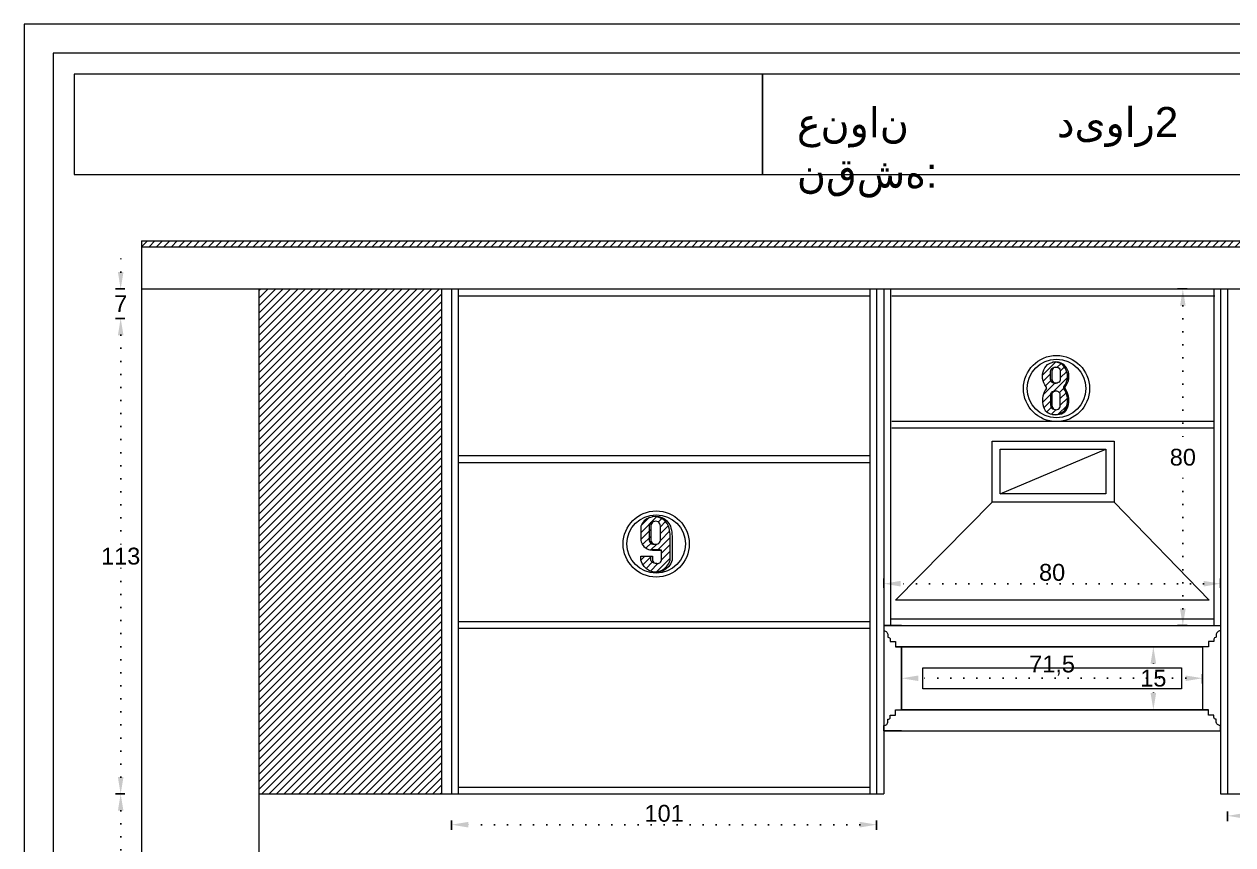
# Model space of a CAD drawing. Header units: inches. Extents: x 352 to 11605, y -941 to 2503.
# Drawn here: x 7578.9 to 7866.1, y 1805.5 to 2000.4 of the extents above; entities that cross this region are included whole.
import ezdxf

# ---------------------------------------------------------------- set-up
doc = ezdxf.new("R2010")
doc.units = ezdxf.units.IN
doc.header["$MEASUREMENT"] = 0
doc.linetypes.add('ACAD_ISO07W100', pattern=[3, 0, -3])
doc.styles.get("Standard").update_dxf_attribs({"font": 'arial.ttf'})
doc.dimstyles.new('ISO-25', dxfattribs={"dimtxt": 4, "dimasz": 4, "dimexe": 1.25, "dimexo": 0.625, "dimtad": 1, "dimtih": 1, "dimtoh": 1, "dimdec": 1, "dimtxsty": 'Standard', "dimcen": 2.5, "dimadec": 0, "dimazin": 0, "dimtfac": 1, "dimtdec": 1, "dimtmove": 0, "dimatfit": 3, "dimfxl": 1, "dimfxlon": 1, "dimarcsym": 0})

# ---------------------------------------------------------------- blocks, each defined once
blk = doc.blocks.new('*D61')
at = {"color": 0, "lineweight": -2, "transparency": 16777216}
for p, q in [((7602.85, 1817.53), (7600.6, 1817.53)), ((7602.85, 1757.53), (7600.6, 1757.53))]:
    blk.add_line(p, q, dxfattribs=at)
at = {"color": 0, "linetype": 'ACAD_ISO07W100', "lineweight": -2, "transparency": 16777216}
for p, q in [((7601.85, 1813.53), (7601.85, 1790.19)), ((7601.85, 1761.53), (7601.85, 1784.86))]:
    blk.add_line(p, q, dxfattribs=at)
at = {"color": 0, "transparency": 16777216}
for points in [[(7601.19, 1813.53), (7602.52, 1813.53), (7601.85, 1817.53)], [(7601.19, 1761.53), (7602.52, 1761.53), (7601.85, 1757.53)]]:
    blk.add_solid(points, dxfattribs=at)
at = {"layer": 'Defpoints', "color": 0, "transparency": 16777216}
for p in [(7601.85, 1817.53), (7634.79, 1817.53), (7634.79, 1757.53)]:
    blk.add_point(p, dxfattribs=at)
at = {"color": 0, "lineweight": 20, "transparency": 16777216, "insert": (7601.85, 1787.53), "char_height": 4, "attachment_point": 5}
blk.add_mtext('60', dxfattribs=at)
blk = doc.blocks.new('*D62')
at = {"color": 0, "lineweight": -2, "transparency": 16777216}
for p, q in [((7602.85, 1930.53), (7600.6, 1930.53)), ((7602.85, 1817.53), (7600.6, 1817.53))]:
    blk.add_line(p, q, dxfattribs=at)
at = {"color": 0, "linetype": 'ACAD_ISO07W100', "lineweight": -2, "transparency": 16777216}
for p, q in [((7601.85, 1926.53), (7601.85, 1876.69)), ((7601.85, 1821.53), (7601.85, 1871.36))]:
    blk.add_line(p, q, dxfattribs=at)
at = {"color": 0, "transparency": 16777216}
for points in [[(7601.19, 1926.53), (7602.52, 1926.53), (7601.85, 1930.53)], [(7601.19, 1821.53), (7602.52, 1821.53), (7601.85, 1817.53)]]:
    blk.add_solid(points, dxfattribs=at)
at = {"layer": 'Defpoints', "color": 0, "transparency": 16777216}
for p in [(7601.85, 1930.53), (7634.79, 1930.53), (7634.79, 1817.53)]:
    blk.add_point(p, dxfattribs=at)
at = {"color": 0, "lineweight": 20, "transparency": 16777216, "insert": (7601.85, 1874.03), "char_height": 4, "attachment_point": 5}
blk.add_mtext('113', dxfattribs=at)
blk = doc.blocks.new('*D63')
at = {"color": 0, "linetype": 'ACAD_ISO07W100', "lineweight": -2, "transparency": 16777216}
for p, q in [((7601.85, 1941.53), (7601.85, 1945.53)), ((7601.85, 1937.53), (7601.85, 1936.65)), ((7601.85, 1930.53), (7601.85, 1931.4)), ((7601.85, 1926.53), (7601.85, 1922.53))]:
    blk.add_line(p, q, dxfattribs=at)
at = {"color": 0, "lineweight": -2, "transparency": 16777216}
for p, q in [((7602.85, 1937.53), (7600.6, 1937.53)), ((7602.85, 1930.53), (7600.6, 1930.53))]:
    blk.add_line(p, q, dxfattribs=at)
at = {"color": 0, "transparency": 16777216}
for points in [[(7601.19, 1941.53), (7602.52, 1941.53), (7601.85, 1937.53)], [(7601.19, 1926.53), (7602.52, 1926.53), (7601.85, 1930.53)]]:
    blk.add_solid(points, dxfattribs=at)
at = {"layer": 'Defpoints', "color": 0, "transparency": 16777216}
for p in [(7634.79, 1937.53), (7601.85, 1930.53), (7634.79, 1930.53)]:
    blk.add_point(p, dxfattribs=at)
at = {"color": 0, "lineweight": 20, "transparency": 16777216, "insert": (7601.85, 1934.03), "char_height": 4, "attachment_point": 5}
blk.add_mtext('7', dxfattribs=at)
blk = doc.blocks.new('*D124')
at = {"color": 0, "lineweight": -2, "transparency": 16777216}
for p, q in [((7680.49, 1811.24), (7680.49, 1808.99)), ((7781.49, 1811.24), (7781.49, 1808.99))]:
    blk.add_line(p, q, dxfattribs=at)
at = {"color": 0, "linetype": 'ACAD_ISO07W100', "lineweight": -2, "transparency": 16777216}
blk.add_line((7777.49, 1810.24), (7684.49, 1810.24), dxfattribs=at)
at = {"color": 0, "transparency": 16777216}
for points in [[(7684.49, 1810.91), (7684.49, 1809.57), (7680.49, 1810.24)], [(7777.49, 1810.91), (7777.49, 1809.57), (7781.49, 1810.24)]]:
    blk.add_solid(points, dxfattribs=at)
at = {"layer": 'Defpoints', "color": 0, "transparency": 16777216}
for p in [(7680.49, 1817.53), (7781.49, 1817.53), (7680.49, 1810.24)]:
    blk.add_point(p, dxfattribs=at)
at = {"color": 0, "lineweight": 20, "transparency": 16777216, "insert": (7730.99, 1812.91), "char_height": 4, "attachment_point": 5}
blk.add_mtext('101', dxfattribs=at)
blk = doc.blocks.new('*D125')
at = {"color": 0, "lineweight": -2, "transparency": 16777216}
for p, q in [((7864.89, 1813.34), (7864.89, 1811.09)), ((7944.89, 1813.34), (7944.89, 1811.09))]:
    blk.add_line(p, q, dxfattribs=at)
at = {"color": 0, "linetype": 'ACAD_ISO07W100', "lineweight": -2, "transparency": 16777216}
blk.add_line((7940.89, 1812.34), (7868.89, 1812.34), dxfattribs=at)
at = {"color": 0, "transparency": 16777216}
for points in [[(7868.89, 1813.01), (7868.89, 1811.68), (7864.89, 1812.34)], [(7940.89, 1813.01), (7940.89, 1811.68), (7944.89, 1812.34)]]:
    blk.add_solid(points, dxfattribs=at)
at = {"layer": 'Defpoints', "color": 0, "transparency": 16777216}
for p in [(7864.89, 1817.53), (7944.89, 1817.53), (7864.89, 1812.34)]:
    blk.add_point(p, dxfattribs=at)
at = {"color": 0, "lineweight": 20, "transparency": 16777216, "insert": (7904.89, 1815.01), "char_height": 4, "attachment_point": 5}
blk.add_mtext('80', dxfattribs=at)
blk = doc.blocks.new('*D126')
at = {"color": 0, "lineweight": -2, "transparency": 16777216}
for p, q in [((7783.19, 1866.5), (7783.19, 1868.75)), ((7863.19, 1866.5), (7863.19, 1868.75))]:
    blk.add_line(p, q, dxfattribs=at)
at = {"color": 0, "linetype": 'ACAD_ISO07W100', "lineweight": -2, "transparency": 16777216}
blk.add_line((7859.19, 1867.5), (7787.19, 1867.5), dxfattribs=at)
at = {"color": 0, "transparency": 16777216}
for points in [[(7787.19, 1868.17), (7787.19, 1866.83), (7783.19, 1867.5)], [(7859.19, 1868.17), (7859.19, 1866.83), (7863.19, 1867.5)]]:
    blk.add_solid(points, dxfattribs=at)
at = {"layer": 'Defpoints', "color": 0, "transparency": 16777216}
for p in [(7783.19, 1867.5), (7783.19, 1857.53), (7863.19, 1857.53)]:
    blk.add_point(p, dxfattribs=at)
at = {"color": 0, "lineweight": 20, "transparency": 16777216, "insert": (7823.19, 1870.17), "char_height": 4, "attachment_point": 5}
blk.add_mtext('80', dxfattribs=at)
blk = doc.blocks.new('*D133')
at = {"color": 0, "lineweight": -2, "transparency": 16777216}
for p, q in [((7855.26, 1937.53), (7853.01, 1937.53)), ((7855.26, 1857.53), (7853.01, 1857.53))]:
    blk.add_line(p, q, dxfattribs=at)
at = {"color": 0, "linetype": 'ACAD_ISO07W100', "lineweight": -2, "transparency": 16777216}
for p, q in [((7854.26, 1933.53), (7854.26, 1900.19)), ((7854.26, 1861.53), (7854.26, 1894.86))]:
    blk.add_line(p, q, dxfattribs=at)
at = {"color": 0, "transparency": 16777216}
for points in [[(7853.59, 1933.53), (7854.92, 1933.53), (7854.26, 1937.53)], [(7853.59, 1861.53), (7854.92, 1861.53), (7854.26, 1857.53)]]:
    blk.add_solid(points, dxfattribs=at)
at = {"layer": 'Defpoints', "color": 0, "transparency": 16777216}
for p in [(7854.26, 1937.53), (7861.59, 1937.53), (7861.89, 1857.53)]:
    blk.add_point(p, dxfattribs=at)
at = {"color": 0, "lineweight": 20, "transparency": 16777216, "insert": (7854.26, 1897.53), "char_height": 4, "attachment_point": 5}
blk.add_mtext('80', dxfattribs=at)
blk = doc.blocks.new('*D293')
at = {"color": 0, "lineweight": -2, "transparency": 16777216}
for p, q in [((7787.44, 1846.03), (7787.44, 1843.78)), ((7858.93, 1846.03), (7858.93, 1843.78))]:
    blk.add_line(p, q, dxfattribs=at)
at = {"color": 0, "linetype": 'ACAD_ISO07W100', "lineweight": -2, "transparency": 16777216}
blk.add_line((7854.93, 1845.03), (7791.44, 1845.03), dxfattribs=at)
at = {"color": 0, "transparency": 16777216}
for points in [[(7791.44, 1845.69), (7791.44, 1844.36), (7787.44, 1845.03)], [(7854.93, 1845.69), (7854.93, 1844.36), (7858.93, 1845.03)]]:
    blk.add_solid(points, dxfattribs=at)
at = {"layer": 'Defpoints', "color": 0, "transparency": 16777216}
for p in [(7787.44, 1847.53), (7858.93, 1847.53), (7787.44, 1845.03)]:
    blk.add_point(p, dxfattribs=at)
at = {"color": 0, "lineweight": 20, "transparency": 16777216, "insert": (7823.19, 1848.05), "char_height": 4, "attachment_point": 5}
blk.add_mtext('71,5', dxfattribs=at)
blk = doc.blocks.new('*D294')
at = {"color": 0, "lineweight": -2, "transparency": 16777216}
for p, q in [((7848.25, 1852.53), (7846, 1852.53)), ((7848.25, 1837.53), (7846, 1837.53))]:
    blk.add_line(p, q, dxfattribs=at)
at = {"color": 0, "linetype": 'ACAD_ISO07W100', "lineweight": -2, "transparency": 16777216}
for p, q in [((7847.25, 1848.53), (7847.25, 1847.69)), ((7847.25, 1841.53), (7847.25, 1842.36))]:
    blk.add_line(p, q, dxfattribs=at)
at = {"color": 0, "transparency": 16777216}
for points in [[(7846.59, 1848.53), (7847.92, 1848.53), (7847.25, 1852.53)], [(7846.59, 1841.53), (7847.92, 1841.53), (7847.25, 1837.53)]]:
    blk.add_solid(points, dxfattribs=at)
at = {"layer": 'Defpoints', "color": 0, "transparency": 16777216}
for p in [(7847.25, 1852.53), (7858.93, 1852.53), (7859.66, 1837.53)]:
    blk.add_point(p, dxfattribs=at)
at = {"color": 0, "lineweight": 20, "transparency": 16777216, "insert": (7847.25, 1845.03), "char_height": 4, "attachment_point": 5}
blk.add_mtext('15', dxfattribs=at)

msp = doc.modelspace()

# ---------------------------------------------------------------- hatches: boundary and pattern name
at = {"lineweight": 20}
h = msp.add_hatch(dxfattribs=at)
h.set_pattern_fill('ANSI31', color=256, scale=10)
h.set_pattern_definition([(45, (-2.7521, 753.1784), (-0.88388348, 0.88388348), [])])
h.paths.add_polyline_path([(8054.89, 1948.93), (7606.79, 1948.93), (7606.79, 1947.53), (8054.89, 1947.53)])
h.paths.add_polyline_path([(7905.28, 1977.57), (7946.86, 1977.57), (7946.86, 1992.29), (7905.28, 1992.29)], flags=9)
h.paths.add_polyline_path([(7994.96, 1977.57), (8048.72, 1977.57), (8048.72, 1992.29), (7994.96, 1992.29)], flags=9)
h.paths.add_polyline_path([(7758.02, 1977.46), (7811.5, 1977.46), (7811.5, 1992.19), (7758.02, 1992.19)], flags=9)
h.paths.add_polyline_path([(7819.33, 1977.54), (7849.44, 1977.54), (7849.44, 1992.26), (7819.33, 1992.26)], flags=9)
h.paths.add_polyline_path([(7585.86, 1975.47), (7728.04, 1975.47), (7728.04, 1997.39), (7585.86, 1997.39)], flags=9)
h = msp.add_hatch(dxfattribs=at)
h.set_pattern_fill('ANSI31', color=256, scale=10)
h.set_pattern_definition([(45, (2015.9594, 585.7077), (-0.88388348, 0.88388348), [])])
h.paths.add_polyline_path([(7678.19, 1930.53), (7634.79, 1930.53), (7634.79, 1817.53), (7678.19, 1817.53)])
h.paths.add_polyline_path([(7678.19, 1937.53), (7634.79, 1937.53), (7634.79, 1930.53), (7678.19, 1930.53)])
h = msp.add_hatch(dxfattribs=at)
h.set_pattern_fill('ANSI31', color=256, scale=9.218651)
h.set_pattern_definition([(45, (7201.8713, 2459.9532), (-0.8148213, 0.8148213), [])])
h.paths.add_polyline_path([(7825.95, 1914.23), (7826.01, 1914.3), (7826.31, 1914.73), (7826.55, 1915.19), (7826.72, 1915.69), (7826.83, 1916.2), (7826.86, 1916.73), (7826.83, 1917.25), (7826.72, 1917.76), (7826.55, 1918.26), (7826.31, 1918.72), (7826.01, 1919.15), (7825.65, 1919.54), (7825.06, 1919.87), (7824.42, 1920.07), (7823.74, 1920.14), (7823.24, 1920.09), (7822.72, 1919.93), (7822.12, 1919.59), (7821.76, 1919.2), (7821.46, 1918.77), (7821.22, 1918.3), (7821.04, 1917.8), (7820.93, 1917.28), (7820.9, 1916.75), (7820.93, 1916.22), (7821.04, 1915.7), (7821.22, 1915.21), (7821.46, 1914.73), (7821.76, 1914.3), (7821.82, 1914.23), (7821.82, 1913.91), (7821.55, 1913.49), (7821.32, 1913.03), (7821.14, 1912.56), (7821, 1912.07), (7820.92, 1911.57), (7820.9, 1911.06), (7820.92, 1910.56), (7821, 1910.05), (7821.14, 1909.56), (7821.32, 1909.09), (7821.55, 1908.64), (7821.9, 1908.34), (7822.28, 1908.09), (7822.7, 1907.89), (7823.1, 1907.76), (7823.29, 1907.73), (7823.74, 1907.7), (7824.2, 1907.73), (7824.65, 1907.81), (7825.08, 1907.95), (7825.49, 1908.15), (7825.87, 1908.4), (7826.22, 1908.69), (7826.45, 1909.14), (7826.63, 1909.61), (7826.76, 1910.09), (7826.84, 1910.59), (7826.86, 1911.09), (7826.84, 1911.59), (7826.76, 1912.09), (7826.63, 1912.57), (7826.45, 1913.04), (7826.22, 1913.49), (7825.95, 1913.91)])
h.paths.add_polyline_path([(7824.54, 1913.18), (7824.73, 1913.09), (7824.89, 1912.96), (7825.03, 1912.8), (7825.14, 1912.62), (7825.14, 1909.84), (7825.1, 1909.58), (7825, 1909.34), (7824.84, 1909.13), (7824.64, 1908.97), (7824.39, 1908.87), (7824.14, 1908.84), (7823.88, 1908.87), (7823.57, 1908.93), (7823.34, 1909.02), (7823.13, 1909.18), (7822.97, 1909.39), (7822.87, 1909.63), (7822.84, 1909.88), (7822.84, 1912.63), (7822.94, 1912.81), (7823.08, 1912.97), (7823.24, 1913.1), (7823.43, 1913.19), (7823.62, 1913.25), (7823.83, 1913.27), (7824.14, 1913.26), (7824.34, 1913.24)], flags=16)
h.paths.add_polyline_path([(7824.39, 1915.17), (7824.14, 1915.13), (7823.83, 1915.12), (7823.57, 1915.16), (7823.34, 1915.25), (7823.13, 1915.41), (7822.97, 1915.62), (7822.87, 1915.86), (7822.84, 1916.11), (7822.84, 1917.94), (7822.87, 1918.2), (7822.97, 1918.44), (7823.13, 1918.64), (7823.34, 1918.8), (7823.57, 1918.9), (7823.88, 1918.95), (7824.14, 1918.98), (7824.39, 1918.95), (7824.64, 1918.85), (7824.84, 1918.69), (7825, 1918.48), (7825.1, 1918.24), (7825.14, 1917.98), (7825.14, 1916.13), (7825.1, 1915.87), (7825, 1915.63), (7824.84, 1915.42), (7824.64, 1915.27)], flags=16)
h = msp.add_hatch(dxfattribs=at)
h.set_pattern_fill('ANSI31', color=256, scale=9.218651)
h.set_pattern_definition([(45, (7124.398, 2422.5786), (-0.8148213, 0.8148213), [])])
h.paths.add_polyline_path([(7732.43, 1876.87), (7732.44, 1877.04), (7732.46, 1877.47), (7732.46, 1877.9), (7732.45, 1878.33), (7732.43, 1878.76), (7732.4, 1879.27), (7732.34, 1879.74), (7732.27, 1880.21), (7732.17, 1880.67), (7732.05, 1881.13), (7731.7, 1881.78), (7731.23, 1882.35), (7730.66, 1882.82), (7730.01, 1883.17), (7729.3, 1883.38), (7728.56, 1883.45), (7728.12, 1883.41), (7727.52, 1883.23), (7726.86, 1882.88), (7726.28, 1882.4), (7725.81, 1881.83), (7725.45, 1881.17), (7725.45, 1877.74), (7725.54, 1877.43), (7725.66, 1877.13), (7725.81, 1876.85), (7726, 1876.58), (7726.21, 1876.34), (7726.45, 1876.13), (7726.71, 1875.94), (7726.99, 1875.78), (7727.28, 1875.66), (7727.59, 1875.57), (7727.91, 1875.52), (7727.96, 1875.51), (7729.96, 1875.51), (7730.38, 1875.5), (7730.38, 1873.05), (7730.28, 1872.84), (7730.15, 1872.65), (7729.97, 1872.49), (7729.76, 1872.37), (7729.54, 1872.3), (7729.3, 1872.27), (7729.07, 1872.3), (7728.66, 1872.34), (7728.44, 1872.42), (7728.23, 1872.53), (7728.06, 1872.69), (7727.92, 1872.88), (7727.83, 1873.09), (7727.83, 1874.03), (7725.45, 1874.03), (7725.45, 1873.05), (7725.76, 1872.28), (7726.23, 1871.58), (7726.83, 1871.01), (7727.55, 1870.58), (7728.24, 1870.34), (7728.76, 1870.28), (7729.58, 1870.37), (7730.36, 1870.64), (7731.07, 1871.07), (7731.67, 1871.64), (7732.13, 1872.32), (7732.43, 1873.09)])
h.paths.add_polyline_path([(7729.89, 1877.29), (7729.7, 1877.11), (7729.48, 1876.98), (7729.23, 1876.9), (7728.97, 1876.87), (7728.72, 1876.9), (7728.47, 1876.98), (7728.25, 1877.11), (7728.06, 1877.29), (7727.92, 1877.5), (7727.82, 1877.74), (7727.82, 1881.17), (7727.86, 1881.47), (7727.97, 1881.75), (7728.16, 1881.99), (7728.4, 1882.17), (7728.68, 1882.29), (7728.97, 1882.33), (7729.27, 1882.29), (7729.55, 1882.17), (7729.79, 1881.99), (7729.98, 1881.75), (7730.09, 1881.47), (7730.13, 1881.17), (7730.13, 1877.74), (7730.03, 1877.5)], flags=16)

# ---------------------------------------------------------------- linework, layer by layer
for p, q in [((7606.79, 1948.93), (7606.79, 1666.93)), ((7606.79, 1948.93), (8054.89, 1948.93)), ((7606.79, 1947.53), (8054.89, 1947.53)), ((7606.79, 1937.53), (8054.89, 1937.53)), ((7634.79, 1937.53), (7944.89, 1937.53)), ((7634.79, 1666.93), (7634.79, 1937.53)), ((7678.19, 1817.53), (7678.19, 1937.53)), ((7680.49, 1937.53), (7680.49, 1817.53)), ((7682.09, 1937.53), (7682.09, 1817.53)), ((7682.09, 1935.93), (7779.89, 1935.93)), ((7779.89, 1937.53), (7779.89, 1817.53)), ((7781.49, 1937.53), (7781.49, 1817.53)), ((7783.19, 1937.53), (7783.19, 1817.53)), ((7783.19, 1937.53), (7783.19, 1857.53)), ((7784.79, 1937.53), (7784.79, 1857.53)), ((7785.09, 1935.93), (7861.89, 1935.93)), ((7861.59, 1937.53), (7861.59, 1857.53)), ((7863.19, 1937.53), (7863.19, 1817.53)), ((7863.19, 1937.53), (7863.19, 1857.53)), ((7864.89, 1937.53), (7864.89, 1817.53)), ((7823.93, 1913.24), (7823.73, 1913.18)), ((7824.14, 1913.26), (7823.93, 1913.24)), ((7785.09, 1906.12), (7861.59, 1906.12)), ((7785.09, 1904.52), (7861.59, 1904.52)), ((7682.09, 1897.93), (7779.89, 1897.93)), ((7682.09, 1896.33), (7779.89, 1896.33)), ((7682.09, 1896.33), (7779.89, 1896.33)), ((7837.91, 1886.88), (7808.95, 1886.88)), ((7682.09, 1858.53), (7779.89, 1858.53)), ((7784.79, 1859.13), (7861.59, 1859.13)), ((7682.09, 1856.93), (7779.89, 1856.93)), ((7783.19, 1857.53), (7863.19, 1857.53)), ((7783.19, 1857.53), (7863.19, 1857.53)), ((7860.39, 1852.53), (7785.98, 1852.53)), ((7787.44, 1852.53), (7787.44, 1837.53)), ((7858.93, 1852.53), (7858.93, 1837.53)), ((7785.98, 1837.53), (7860.39, 1837.53)), ((7783.19, 1832.53), (7863.19, 1832.53)), ((7682.09, 1819.13), (7779.89, 1819.13)), ((7634.79, 1817.53), (7783.19, 1817.53)), ((7863.19, 1817.53), (7944.89, 1817.53))]:
    msp.add_line(p, q, dxfattribs=at)
for points in [[(7578.92, 2000.44), (7578.92, 1293.17), (8079.01, 1293.17), (8079.01, 2000.44)], [(7585.83, 1993.53), (7585.83, 1311.46), (8072.1, 1311.46), (8072.1, 1993.53)], [(7754.36, 1988.53), (7590.83, 1988.53), (7590.83, 1964.72), (7754.36, 1964.72)], [(7754.36, 1964.72), (8067.1, 1964.72), (8067.1, 1988.53), (7754.36, 1988.53)], [(7823.57, 1915.16), (7823.34, 1915.25), (7823.13, 1915.41), (7822.97, 1915.62), (7822.87, 1915.86), (7822.84, 1916.11), (7822.84, 1917.94), (7822.87, 1918.2), (7822.97, 1918.44), (7823.13, 1918.64), (7823.34, 1918.8), (7823.57, 1918.9), (7823.88, 1918.95), (7824.14, 1918.98), (7824.39, 1918.95), (7824.64, 1918.85), (7824.84, 1918.69), (7825, 1918.48), (7825.1, 1918.24), (7825.14, 1917.98), (7825.14, 1916.13), (7825.1, 1915.87), (7825, 1915.63), (7824.84, 1915.42), (7824.64, 1915.27), (7824.39, 1915.17), (7824.14, 1915.13), (7823.83, 1915.12)], [(7824.84, 1909.13), (7825, 1909.34), (7825.1, 1909.58), (7825.14, 1909.84), (7825.14, 1912.62), (7825.03, 1912.8), (7824.89, 1912.96), (7824.73, 1913.09), (7824.54, 1913.18), (7824.34, 1913.24), (7824.14, 1913.26), (7823.83, 1913.27), (7823.62, 1913.25), (7823.43, 1913.19), (7823.24, 1913.1), (7823.08, 1912.97), (7822.94, 1912.81), (7822.84, 1912.63), (7822.84, 1909.88), (7822.87, 1909.63), (7822.97, 1909.39), (7823.13, 1909.18), (7823.34, 1909.02), (7823.57, 1908.93), (7823.88, 1908.87), (7824.14, 1908.84), (7824.39, 1908.87), (7824.64, 1908.97)], [(7785.99, 1863.58), (7808.95, 1886.88), (7808.95, 1901.36), (7837.91, 1901.36), (7837.91, 1886.88), (7860.49, 1863.58)], [(7729.3, 1870.22), (7729.3, 1870.23), (7729.17, 1870.22)], [(7787.44, 1852.53), (7858.93, 1852.53), (7858.93, 1837.53), (7787.44, 1837.53)], [(7792.44, 1847.53), (7853.93, 1847.53), (7853.93, 1842.53), (7792.44, 1842.53)]]:
    msp.add_lwpolyline(points, close=True, dxfattribs=at)
for points in [[(7821.82, 1913.91), (7821.82, 1914.23), (7821.76, 1914.3), (7821.46, 1914.73), (7821.22, 1915.21), (7821.04, 1915.7), (7820.93, 1916.22), (7820.9, 1916.75), (7820.93, 1917.28), (7821.04, 1917.8), (7821.22, 1918.3), (7821.46, 1918.77), (7821.76, 1919.2), (7822.12, 1919.59), (7822.72, 1919.93), (7823.24, 1920.09), (7823.37, 1920.13)], [(7823.1, 1907.76), (7823.29, 1907.73), (7823.74, 1907.7), (7824.2, 1907.73), (7824.65, 1907.81), (7825.08, 1907.95), (7825.49, 1908.15), (7825.87, 1908.4), (7826.22, 1908.69), (7826.45, 1909.14), (7826.63, 1909.61), (7826.76, 1910.09), (7826.84, 1910.59), (7826.86, 1911.09), (7826.84, 1911.59), (7826.76, 1912.09), (7826.63, 1912.57), (7826.45, 1913.04), (7826.22, 1913.49), (7825.95, 1913.91), (7825.95, 1914.23), (7826.01, 1914.3), (7826.31, 1914.73), (7826.55, 1915.19), (7826.72, 1915.69), (7826.83, 1916.2), (7826.86, 1916.73), (7826.83, 1917.25), (7826.72, 1917.76), (7826.55, 1918.26), (7826.31, 1918.72), (7826.01, 1919.15), (7825.65, 1919.54), (7825.06, 1919.87), (7824.42, 1920.07), (7823.74, 1920.14), (7823.24, 1920.09)], [(7823.88, 1918.95), (7823.64, 1918.85), (7823.43, 1918.69), (7823.27, 1918.48), (7823.17, 1918.24), (7823.14, 1917.98), (7823.14, 1916.13), (7823.17, 1915.87), (7823.27, 1915.63), (7823.43, 1915.42), (7823.64, 1915.27), (7823.88, 1915.17), (7824.14, 1915.13)], [(7826.27, 1913.91), (7826.27, 1914.23), (7826.33, 1914.3), (7826.64, 1914.73), (7826.88, 1915.21), (7827.05, 1915.7), (7827.16, 1916.22), (7827.2, 1916.75), (7827.16, 1917.28), (7827.05, 1917.8), (7826.88, 1918.3), (7826.64, 1918.77), (7826.33, 1919.2), (7825.97, 1919.59), (7825.38, 1919.93), (7824.73, 1920.13), (7824.05, 1920.2), (7823.37, 1920.13)], [(7821.82, 1913.91), (7821.55, 1913.49), (7821.32, 1913.03), (7821.14, 1912.56), (7821, 1912.07), (7820.92, 1911.57), (7820.9, 1911.06), (7820.92, 1910.56), (7821, 1910.05), (7821.14, 1909.56), (7821.32, 1909.09), (7821.55, 1908.64), (7821.9, 1908.34), (7822.28, 1908.09), (7822.7, 1907.89), (7823.1, 1907.76), (7823.14, 1907.75)], [(7823.14, 1907.75), (7823.59, 1907.66), (7824.05, 1907.63), (7824.51, 1907.66), (7824.96, 1907.75), (7825.4, 1907.89), (7825.81, 1908.09), (7826.2, 1908.34), (7826.55, 1908.64), (7826.78, 1909.09), (7826.96, 1909.56), (7827.09, 1910.05), (7827.17, 1910.56), (7827.2, 1911.06), (7827.17, 1911.57), (7827.09, 1912.07), (7826.96, 1912.56), (7826.78, 1913.03), (7826.55, 1913.49), (7826.27, 1913.91)], [(7823.73, 1913.18), (7823.54, 1913.09), (7823.38, 1912.96), (7823.24, 1912.8), (7823.14, 1912.62), (7823.14, 1909.84), (7823.17, 1909.58), (7823.27, 1909.34), (7823.43, 1909.13), (7823.64, 1908.97), (7823.88, 1908.87)], [(7810.88, 1888.81), (7835.98, 1899.43), (7835.98, 1888.81), (7810.88, 1888.81), (7810.88, 1899.43), (7835.98, 1899.43)], [(7727.52, 1883.23), (7726.86, 1882.88), (7726.28, 1882.4), (7725.81, 1881.83), (7725.45, 1881.17), (7725.45, 1877.74), (7725.54, 1877.43), (7725.66, 1877.13), (7725.81, 1876.85), (7726, 1876.58), (7726.21, 1876.34), (7726.45, 1876.13), (7726.71, 1875.94), (7726.99, 1875.78), (7727.28, 1875.66), (7727.59, 1875.57), (7727.91, 1875.52), (7727.96, 1875.51), (7728.23, 1875.5), (7730.38, 1875.5)], [(7728.56, 1882.27), (7728.27, 1882.24), (7727.99, 1882.12), (7727.76, 1881.94), (7727.57, 1881.7), (7727.46, 1881.43), (7727.42, 1881.13), (7727.42, 1877.73), (7727.52, 1877.49), (7727.66, 1877.28), (7727.85, 1877.11), (7728.07, 1876.98), (7728.31, 1876.9), (7728.56, 1876.87), (7728.97, 1876.87), (7729.23, 1876.9), (7729.48, 1876.98), (7729.7, 1877.11), (7729.89, 1877.29), (7730.03, 1877.5), (7730.13, 1877.74), (7730.13, 1881.17)], [(7727.52, 1883.23), (7728.12, 1883.41), (7728.23, 1883.44), (7728.97, 1883.52), (7729.72, 1883.44), (7730.43, 1883.23), (7731.09, 1882.88), (7731.67, 1882.4), (7732.14, 1881.83), (7732.5, 1881.17), (7732.61, 1880.71), (7732.71, 1880.24), (7732.79, 1879.77), (7732.84, 1879.29), (7732.88, 1878.78), (7732.9, 1878.35), (7732.91, 1877.91), (7732.9, 1877.48), (7732.89, 1877.04), (7732.88, 1876.87), (7732.88, 1873.05), (7732.58, 1872.28), (7732.11, 1871.58), (7731.5, 1871.01), (7730.79, 1870.58), (7730, 1870.31), (7729.3, 1870.23)], [(7730.13, 1881.17), (7730.09, 1881.47), (7729.98, 1881.75), (7729.79, 1881.99), (7729.55, 1882.17), (7729.27, 1882.29), (7728.97, 1882.33), (7728.68, 1882.29), (7728.4, 1882.17), (7728.16, 1881.99), (7727.97, 1881.75), (7727.86, 1881.47), (7727.82, 1881.17), (7727.82, 1877.74), (7727.92, 1877.5), (7728.06, 1877.29), (7728.25, 1877.11), (7728.47, 1876.98), (7728.72, 1876.9), (7728.97, 1876.87)], [(7728.24, 1870.34), (7728.76, 1870.28), (7729.58, 1870.37), (7730.36, 1870.64), (7731.07, 1871.07), (7731.67, 1871.64), (7732.13, 1872.32), (7732.43, 1873.09), (7732.43, 1876.87), (7732.44, 1877.04), (7732.46, 1877.47), (7732.46, 1877.9), (7732.45, 1878.33), (7732.43, 1878.76), (7732.4, 1879.27), (7732.34, 1879.74), (7732.27, 1880.21), (7732.17, 1880.67), (7732.05, 1881.13), (7731.7, 1881.78), (7731.23, 1882.35), (7730.66, 1882.82), (7730.01, 1883.17), (7729.3, 1883.38), (7728.56, 1883.45), (7728.12, 1883.41)], [(7729.17, 1870.22), (7728.34, 1870.31), (7728.24, 1870.34), (7727.55, 1870.58), (7726.83, 1871.01), (7726.23, 1871.58), (7725.76, 1872.28), (7725.45, 1873.05), (7725.45, 1874.03), (7727.83, 1874.03), (7728.23, 1874.03), (7728.23, 1873.05), (7728.32, 1872.84), (7728.46, 1872.65), (7728.64, 1872.49), (7728.84, 1872.37), (7729.07, 1872.3)], [(7729.3, 1872.27), (7729.07, 1872.3), (7728.66, 1872.34), (7728.44, 1872.42), (7728.23, 1872.53), (7728.06, 1872.69), (7727.92, 1872.88), (7727.83, 1873.09), (7727.83, 1874.03)], [(7729.3, 1872.27), (7729.54, 1872.3), (7729.76, 1872.37), (7729.97, 1872.49), (7730.15, 1872.65), (7730.28, 1872.84), (7730.38, 1873.05), (7730.38, 1875.5), (7729.96, 1875.51), (7727.96, 1875.51)]]:
    msp.add_lwpolyline(points, dxfattribs=at)
for points in [[(7787.44, 1857.53), (7783.19, 1857.53), (7783.19, 1856.28), (7783.19, 1856.28, -0.414214), (7784.19, 1855.28), (7784.19, 1854.77, -0.437869), (7784.73, 1854.28), (7784.73, 1853.78), (7785.73, 1853.78), (7785.98, 1853.78), (7785.98, 1852.53), (7787.44, 1852.53)], [(7858.93, 1857.53), (7863.19, 1857.53), (7863.19, 1856.28), (7863.19, 1856.28, 0.414214), (7862.19, 1855.28), (7862.19, 1854.77, 0.437869), (7861.65, 1854.28), (7861.65, 1853.78), (7860.65, 1853.78), (7860.39, 1853.78), (7860.39, 1852.53), (7858.93, 1852.53)], [(7787.44, 1832.53), (7783.19, 1832.53), (7783.19, 1833.78), (7783.19, 1833.78, 0.414214), (7784.19, 1834.78), (7784.19, 1835.28, 0.437869), (7784.73, 1835.78), (7784.73, 1836.28), (7785.73, 1836.28), (7785.98, 1836.28), (7785.98, 1837.53), (7787.44, 1837.53)], [(7858.93, 1832.53), (7863.19, 1832.53), (7863.19, 1833.78), (7863.19, 1833.78, -0.414214), (7862.19, 1834.78), (7862.19, 1835.28, -0.437869), (7861.65, 1835.78), (7861.65, 1836.28), (7860.65, 1836.28), (7860.39, 1836.28), (7860.39, 1837.53), (7858.93, 1837.53)]]:
    msp.add_lwpolyline(points, format="xyb", dxfattribs=at)
for centre, radius in [((7824.23, 1913.87), 7.86), ((7824.23, 1913.87), 6.94), ((7729.11, 1876.94), 7.86), ((7729.11, 1876.94), 6.94)]:
    msp.add_circle(centre, radius, dxfattribs=at)

# ---------------------------------------------------------------- texts
at = {"lineweight": 20, "attachment_point": 1}
for s, width, insert, char_height in [('{\\fArial|b0|i0|c178|p34;عنوان نقشه}:', 52.9987, (7762.55, 1980.66), 7.1441), ('دیوار2', 61.9241, (7824.33, 1980.76), 7.144)]:
    msp.add_mtext_dynamic_manual_height_columns(s, width=width, gutter_width=323.85, heights=[0], dxfattribs=dict(at, insert=insert, char_height=char_height))

# ---------------------------------------------------------------- dimensions: what is measured, and where the dimension line sits
at = {"lineweight": 20}
for base, p1, p2, picture, middle in [((7601.85, 1930.53), (7634.79, 1937.53), (7634.79, 1930.53), '*D63', (7601.85, 1934.03)), ((7847.25, 1852.53), (7859.66, 1837.53), (7858.93, 1852.53), '*D294', (7847.25, 1845.03))]:
    dim = msp.add_linear_dim(base=base, p1=p1, p2=p2, angle=270, dimstyle='ISO-25', dxfattribs=at)
    dim.commit()
    dim.dimension.update_dxf_attribs({"geometry": picture, "text_midpoint": middle, "dimtype": 160})
for base, p1, p2, picture, middle in [((7854.26, 1937.53), (7861.89, 1857.53), (7861.59, 1937.53), '*D133', (7854.26, 1897.53)), ((7601.85, 1930.53), (7634.79, 1817.53), (7634.79, 1930.53), '*D62', (7601.85, 1874.03)), ((7601.85, 1817.53), (7634.79, 1757.53), (7634.79, 1817.53), '*D61', (7601.85, 1787.53))]:
    dim = msp.add_linear_dim(base=base, p1=p1, p2=p2, angle=270, dimstyle='ISO-25', dxfattribs=at)
    dim.commit()
    dim.dimension.update_dxf_attribs({"geometry": picture, "text_midpoint": middle})
for base, p1, p2, picture, middle in [((7783.19, 1867.5), (7863.19, 1857.53), (7783.19, 1857.53), '*D126', (7823.19, 1870.17)), ((7680.49, 1810.24), (7781.49, 1817.53), (7680.49, 1817.53), '*D124', (7730.99, 1812.91))]:
    dim = msp.add_linear_dim(base=base, p1=p1, p2=p2, dimstyle='ISO-25', dxfattribs=at)
    dim.commit()
    dim.dimension.update_dxf_attribs({"geometry": picture, "text_midpoint": middle})
for base, p1, p2, picture, middle in [((7787.44, 1845.03), (7858.93, 1847.53), (7787.44, 1847.53), '*D293', (7823.19, 1845.03)), ((7864.89, 1812.34), (7944.89, 1817.53), (7864.89, 1817.53), '*D125', (7904.89, 1812.34))]:
    dim = msp.add_linear_dim(base=base, p1=p1, p2=p2, dimstyle='ISO-25', dxfattribs=at)
    dim.commit()
    dim.dimension.update_dxf_attribs({"geometry": picture, "text_midpoint": middle, "dimtype": 160})

doc.saveas('drawing.dxf')
